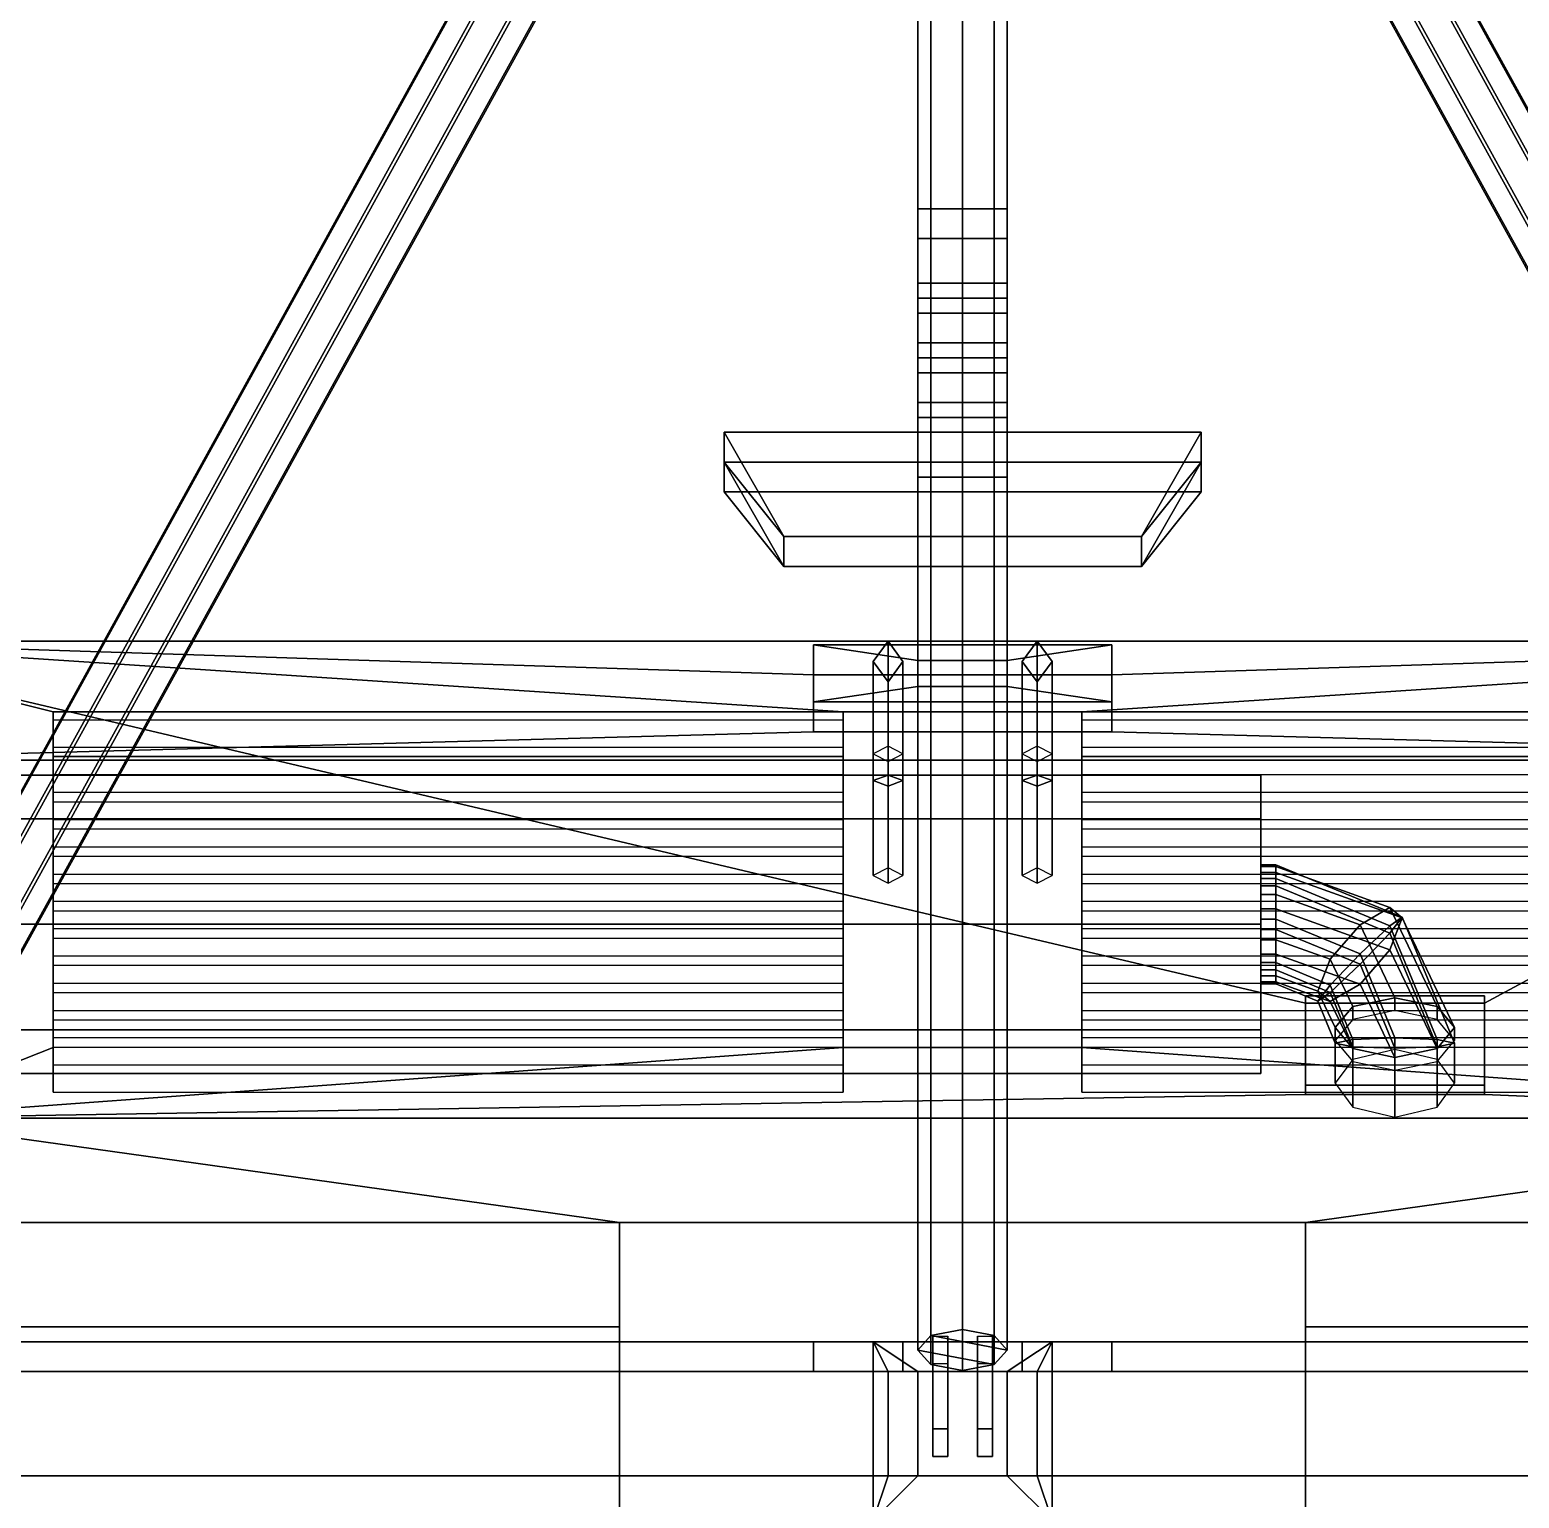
# Model space of a CAD drawing. Header units: millimetres. Extents: x -1.5 to 1.5, y -4.1 to 6.9.
# Drawn here: x -0.626 to 0.373, y 1.485 to 2.47 of the extents above; entities that cross this region are included whole.
import ezdxf

# ---------------------------------------------------------------- set-up
doc = ezdxf.new("R2010")
doc.units = ezdxf.units.MM
for name, color, linetype in [('7tp_back_door_1', 7, 'Continuous'), ('7tp_back_door_2', 7, 'Continuous'), ('7tp_hull', 7, 'Continuous'), ('c7p_crane', 3, 'Continuous'), ('c7p_hull', 7, 'Continuous')]:
    doc.layers.add(name, color=color, linetype=linetype)

msp = doc.modelspace()

# ---------------------------------------------------------------- linework, layer by layer
for points in [[(-0.03, 2.33, 0.77), (0.03, 2.33, 0.77), (0.03, 2.35, 0.7), (-0.03, 2.35, 0.7)], [(-0.03, 2.35, 0.7), (0.03, 2.35, 0.7), (0.03, 2.35, 0.67), (-0.03, 2.35, 0.67)], [(-0.03, 2.35, 0.67), (0.03, 2.35, 0.67), (0.03, 2.33, 0.61), (-0.03, 2.33, 0.61)], [(-0.03, 2.3, 0.7), (-0.03, 2.3, 0.75), (-0.03, 2.33, 0.77), (-0.03, 2.35, 0.7)], [(-0.03, 2.33, 0.61), (-0.03, 2.3, 0.7), (-0.03, 2.35, 0.7), (-0.03, 2.35, 0.67)], [(0.03, 2.3, 0.75), (0.03, 2.3, 0.7), (0.03, 2.35, 0.7), (0.03, 2.33, 0.77)], [(0.03, 2.3, 0.7), (0.03, 2.33, 0.61), (0.03, 2.35, 0.67), (0.03, 2.35, 0.7)], [(-0.03, 2.3, 0.75), (0.03, 2.3, 0.75), (0.03, 2.33, 0.77), (-0.03, 2.33, 0.77)], [(-0.03, 2.33, 0.61), (0.03, 2.33, 0.61), (0.03, 2.29, 0.59), (-0.03, 2.29, 0.59)], [(-0.03, 2.29, 0.59), (-0.03, 2.28, 0.67), (-0.03, 2.3, 0.7), (-0.03, 2.33, 0.61)], [(0.03, 2.28, 0.67), (0.03, 2.29, 0.59), (0.03, 2.33, 0.61), (0.03, 2.3, 0.7)], [(-0.03, 2.28, 0.67), (0.03, 2.28, 0.67), (0.03, 2.3, 0.7), (-0.03, 2.3, 0.7)], [(-0.03, 2.3, 0.7), (0.03, 2.3, 0.7), (0.03, 2.3, 0.75), (-0.03, 2.3, 0.75)], [(-0.03, 2.29, 0.59), (0.03, 2.29, 0.59), (0.03, 2.26, 0.59), (-0.03, 2.26, 0.59)], [(-0.03, 2.26, 0.59), (-0.03, 2.24, 0.67), (-0.03, 2.28, 0.67), (-0.03, 2.29, 0.59)], [(0.03, 2.24, 0.67), (0.03, 2.26, 0.59), (0.03, 2.29, 0.59), (0.03, 2.28, 0.67)], [(-0.03, 2.24, 0.67), (0.03, 2.24, 0.67), (0.03, 2.28, 0.67), (-0.03, 2.28, 0.67)], [(-0.03, 2.26, 0.59), (0.03, 2.26, 0.59), (0.03, 2.18, 0.64), (-0.03, 2.18, 0.64)], [(-0.03, 2.18, 0.64), (-0.03, 2.21, 0.7), (-0.03, 2.24, 0.67), (-0.03, 2.26, 0.59)], [(0.03, 2.21, 0.7), (0.03, 2.18, 0.64), (0.03, 2.26, 0.59), (0.03, 2.24, 0.67)], [(-0.03, 2.22, 0.79), (0.03, 2.22, 0.79), (0.03, 2.25, 0.79), (-0.03, 2.25, 0.79)], [(-0.03, 2.25, 0.79), (0.03, 2.25, 0.79), (0.03, 2.25, 0.77), (-0.03, 2.25, 0.77)], [(-0.03, 2.25, 0.77), (0.03, 2.25, 0.77), (0.03, 2.21, 0.72), (-0.03, 2.21, 0.72)], [(-0.03, 2.17, 0.74), (-0.03, 2.22, 0.79), (-0.03, 2.25, 0.79), (-0.03, 2.25, 0.77)], [(-0.03, 2.17, 0.74), (-0.03, 2.17, 0.74), (-0.03, 2.25, 0.77), (-0.03, 2.21, 0.72)], [(0.03, 2.22, 0.79), (0.03, 2.17, 0.74), (0.03, 2.25, 0.77), (0.03, 2.25, 0.79)], [(0.03, 2.17, 0.74), (0.03, 2.17, 0.74), (0.03, 2.21, 0.72), (0.03, 2.25, 0.77)], [(-0.03, 2.21, 0.7), (0.03, 2.21, 0.7), (0.03, 2.24, 0.67), (-0.03, 2.24, 0.67)], [(-0.03, 2.17, 0.74), (0.03, 2.17, 0.74), (0.03, 2.22, 0.79), (-0.03, 2.22, 0.79)], [(-0.03, 2.21, 0.72), (0.03, 2.21, 0.72), (0.03, 2.21, 0.7), (-0.03, 2.21, 0.7)], [(-0.03, 2.18, 0.64), (-0.03, 2.17, 0.74), (-0.03, 2.21, 0.72), (-0.03, 2.21, 0.7)], [(0.03, 2.17, 0.74), (0.03, 2.18, 0.64), (0.03, 2.21, 0.7), (0.03, 2.21, 0.72)], [(-0.03, 2.18, 0.64), (0.03, 2.18, 0.64), (0.03, 2.02957, 0.64), (-0.03, 2.02957, 0.64)], [(-0.03, 2.02957, 0.64), (-0.03, 2.04696, 0.74), (-0.03, 2.17, 0.74), (-0.03, 2.18, 0.64)], [(0.03, 2.04696, 0.74), (0.03, 2.02957, 0.64), (0.03, 2.18, 0.64), (0.03, 2.17, 0.74)], [(-0.03, 2.04696, 0.74), (0.03, 2.04696, 0.74), (0.03, 2.17, 0.74), (-0.03, 2.17, 0.74)], [(-0.8, 1.98, 0.47), (-0.8, 2.06, 0.93), (-0.1, 2.03739, 0.8), (-0.1, 1.99913, 0.58)], [(-0.8, 2.06, 0.93), (0.8, 2.06, 0.93), (0.1, 2.03739, 0.8), (-0.1, 2.03739, 0.8)], [(0.8, 2.06, 0.93), (0.8, 1.98, 0.47), (0.1, 1.99913, 0.58), (0.1, 2.03739, 0.8)], [(0.1, 2.05739, 0.8), (0.03, 2.04696, 0.74), (-0.03, 2.04696, 0.74), (-0.1, 2.05739, 0.8)], [(-0.1, 1.99913, 0.58), (-0.1, 2.03739, 0.8), (-0.1, 2.05739, 0.8), (-0.1, 2.01913, 0.58)], [(-0.1, 2.03739, 0.8), (0.1, 2.03739, 0.8), (0.1, 2.05739, 0.8), (-0.1, 2.05739, 0.8)], [(-0.1, 2.01913, 0.58), (-0.1, 2.05739, 0.8), (-0.03, 2.04696, 0.74), (-0.03, 2.02957, 0.64)], [(0.1, 2.05739, 0.8), (0.1, 2.01913, 0.58), (0.03, 2.02957, 0.64), (0.03, 2.04696, 0.74)], [(0.1, 2.03739, 0.8), (0.1, 1.99913, 0.58), (0.1, 2.01913, 0.58), (0.1, 2.05739, 0.8)], [(0.1, 2.01913, 0.58), (-0.1, 2.01913, 0.58), (-0.03, 2.02957, 0.64), (0.03, 2.02957, 0.64)], [(0.1, 1.99913, 0.58), (-0.1, 1.99913, 0.58), (-0.1, 2.01913, 0.58), (0.1, 2.01913, 0.58)], [(0.1, 1.99913, 0.58), (0.8, 1.98, 0.47), (-0.8, 1.98, 0.47), (-0.1, 1.99913, 0.58)], [(0.8, 1.98, 0.47), (0.8, 1.46, 0.4), (-0.8, 1.46, 0.4), (-0.8, 1.98, 0.47)]]:
    msp.add_3dface(points)
at = {"layer": '7tp_back_door_1'}
for points in [[(0.08, 2.01259, 1.01), (0.8, 2.06, 0.93), (-0.8, 2.06, 0.93), (-0.08, 2.01259, 1.01)], [(-0.61, 1.78741, 1.39), (-0.61, 2.01259, 1.01), (-0.8, 2.06, 0.93), (-0.73, 1.74, 1.47)], [(-0.08, 2.01259, 1.01), (-0.8, 2.06, 0.93), (-0.8, 2.06, 0.93), (-0.61, 2.01259, 1.01)], [(0.61, 2.01259, 1.01), (0.8, 2.06, 0.93), (0.8, 2.06, 0.93), (0.08, 2.01259, 1.01)], [(-0.61, 1.75741, 1.39), (-0.61, 1.98259, 1.01), (-0.61, 2.01259, 1.01), (-0.61, 1.78741, 1.39)], [(-0.08, 1.98259, 1.01), (-0.08, 2.01259, 1.01), (-0.61, 2.01259, 1.01), (-0.61, 1.98259, 1.01)], [(-0.08, 1.78741, 1.39), (-0.08, 2.01259, 1.01), (-0.08, 1.98259, 1.01), (-0.08, 1.75741, 1.39)], [(0.08, 1.78741, 1.39), (0.08, 2.01259, 1.01), (-0.08, 2.01259, 1.01), (-0.08, 1.78741, 1.39)], [(0.61, 1.98259, 1.01), (0.61, 2.01259, 1.01), (0.08, 2.01259, 1.01), (0.08, 1.98259, 1.01)], [(0.08, 1.75741, 1.39), (0.08, 1.98259, 1.01), (0.08, 2.01259, 1.01), (0.08, 1.78741, 1.39)], [(-0.08, 1.95855, 1.05057), (-0.08, 2.00684, 1.01971), (-0.61, 2.00684, 1.01971), (-0.61, 1.95855, 1.05057)], [(0.61, 1.95855, 1.05057), (0.61, 2.00684, 1.01971), (0.08, 2.00684, 1.01971), (0.08, 1.95855, 1.05057)], [(-0.08, 1.94026, 1.08143), (-0.08, 1.98855, 1.05057), (-0.61, 1.98855, 1.05057), (-0.61, 1.94026, 1.08143)], [(0.61, 1.94026, 1.08143), (0.61, 1.98855, 1.05057), (0.08, 1.98855, 1.05057), (0.08, 1.94026, 1.08143)], [(-0.08, 1.75741, 1.39), (-0.08, 1.98259, 1.01), (-0.61, 1.98259, 1.01), (-0.61, 1.75741, 1.39)], [(0.61, 1.75741, 1.39), (0.61, 1.98259, 1.01), (0.08, 1.98259, 1.01), (0.08, 1.75741, 1.39)], [(-0.08, 1.92198, 1.11229), (-0.08, 1.97026, 1.08143), (-0.61, 1.97026, 1.08143), (-0.61, 1.92198, 1.11229)], [(0.61, 1.92198, 1.11229), (0.61, 1.97026, 1.08143), (0.08, 1.97026, 1.08143), (0.08, 1.92198, 1.11229)], [(0.2, 1.89571, 1.47064), (0.2, 1.90985, 1.44349), (0.2, 1.97, 1.44), (0.2, 1.94071, 1.51071)], [(0.2, 1.90985, 1.44349), (0.2, 1.90064, 1.41429), (0.2, 1.94071, 1.36929), (0.2, 1.97, 1.44)], [(-0.08, 1.90369, 1.14314), (-0.08, 1.95198, 1.11229), (-0.61, 1.95198, 1.11229), (-0.61, 1.90369, 1.14314)], [(0.61, 1.90369, 1.14314), (0.61, 1.95198, 1.11229), (0.08, 1.95198, 1.11229), (0.08, 1.90369, 1.14314)], [(0.2, 1.86651, 1.47985), (0.2, 1.89571, 1.47064), (0.2, 1.94071, 1.51071), (0.2, 1.87, 1.54)], [(0.2, 1.90064, 1.41429), (0.2, 1.87349, 1.40015), (0.2, 1.87, 1.34), (0.2, 1.94071, 1.36929)], [(-0.08, 1.88541, 1.174), (-0.08, 1.93369, 1.14314), (-0.61, 1.93369, 1.14314), (-0.61, 1.88541, 1.174)], [(0.61, 1.88541, 1.174), (0.61, 1.93369, 1.14314), (0.08, 1.93369, 1.14314), (0.08, 1.88541, 1.174)], [(-0.08, 1.86712, 1.20486), (-0.08, 1.91541, 1.174), (-0.61, 1.91541, 1.174), (-0.61, 1.86712, 1.20486)], [(0.61, 1.86712, 1.20486), (0.61, 1.91541, 1.174), (0.08, 1.91541, 1.174), (0.08, 1.86712, 1.20486)], [(0.21, 1.89571, 1.47064), (0.21, 1.90985, 1.44349), (0.2, 1.90985, 1.44349), (0.2, 1.89571, 1.47064)], [(0.21, 1.90985, 1.44349), (0.21, 1.90064, 1.41429), (0.2, 1.90064, 1.41429), (0.2, 1.90985, 1.44349)], [(0.21, 1.90985, 1.44349), (0.21, 1.89571, 1.47064), (0.28657, 1.86412, 1.46788), (0.29485, 1.87483, 1.44042)], [(0.21, 1.90064, 1.41429), (0.21, 1.90985, 1.44349), (0.29485, 1.87483, 1.44042), (0.28657, 1.86905, 1.41152)], [(0.21, 1.90064, 1.41429), (0.21, 1.87349, 1.40015), (0.2, 1.87349, 1.40015), (0.2, 1.90064, 1.41429)], [(0.21, 1.87349, 1.40015), (0.21, 1.90064, 1.41429), (0.28657, 1.86905, 1.41152), (0.26657, 1.85014, 1.39811)], [(-0.08, 1.84884, 1.23571), (-0.08, 1.89712, 1.20486), (-0.61, 1.89712, 1.20486), (-0.61, 1.84884, 1.23571)], [(0.61, 1.84884, 1.23571), (0.61, 1.89712, 1.20486), (0.08, 1.89712, 1.20486), (0.08, 1.84884, 1.23571)], [(0.21, 1.86651, 1.47985), (0.21, 1.89571, 1.47064), (0.2, 1.89571, 1.47064), (0.2, 1.86651, 1.47985)], [(0.21, 1.89571, 1.47064), (0.21, 1.86651, 1.47985), (0.26657, 1.84317, 1.47781), (0.28657, 1.86412, 1.46788)], [(-0.08, 1.83055, 1.26657), (-0.08, 1.87884, 1.23571), (-0.61, 1.87884, 1.23571), (-0.61, 1.83055, 1.26657)], [(0.61, 1.83055, 1.26657), (0.61, 1.87884, 1.23571), (0.08, 1.87884, 1.23571), (0.08, 1.83055, 1.26657)], [(0.21, 1.87349, 1.40015), (0.21, 1.84429, 1.40936), (0.2, 1.84429, 1.40936), (0.2, 1.87349, 1.40015)], [(0.2, 1.87349, 1.40015), (0.2, 1.84429, 1.40936), (0.2, 1.79929, 1.36929), (0.2, 1.87, 1.34)], [(0.2, 1.83936, 1.46571), (0.2, 1.86651, 1.47985), (0.2, 1.87, 1.54), (0.2, 1.79929, 1.51071)], [(0.21, 1.84429, 1.40936), (0.21, 1.87349, 1.40015), (0.26657, 1.85014, 1.39811), (0.24657, 1.8292, 1.40804)], [(0.26657, 1.85014, 1.39811), (0.28657, 1.86905, 1.41152), (0.31828, 1.79277, 1.40485), (0.29, 1.79379, 1.39318)], [(0.29485, 1.87483, 1.44042), (0.28657, 1.86412, 1.46788), (0.31828, 1.78784, 1.4612), (0.33, 1.7903, 1.43303)], [(0.28657, 1.86905, 1.41152), (0.29485, 1.87483, 1.44042), (0.33, 1.7903, 1.43303), (0.31828, 1.79277, 1.40485)], [(-0.08, 1.81226, 1.29743), (-0.08, 1.86055, 1.26657), (-0.61, 1.86055, 1.26657), (-0.61, 1.81226, 1.29743)], [(0.61, 1.81226, 1.29743), (0.61, 1.86055, 1.26657), (0.08, 1.86055, 1.26657), (0.08, 1.81226, 1.29743)], [(0.21, 1.83936, 1.46571), (0.21, 1.86651, 1.47985), (0.2, 1.86651, 1.47985), (0.2, 1.83936, 1.46571)], [(0.21, 1.86651, 1.47985), (0.21, 1.83936, 1.46571), (0.24657, 1.82427, 1.46439), (0.26657, 1.84317, 1.47781)], [(0.28657, 1.86412, 1.46788), (0.26657, 1.84317, 1.47781), (0.29, 1.78682, 1.47288), (0.31828, 1.78784, 1.4612)], [(0.24657, 1.8292, 1.40804), (0.26657, 1.85014, 1.39811), (0.29, 1.79379, 1.39318), (0.26172, 1.79277, 1.40485)], [(-0.08, 1.79398, 1.32829), (-0.08, 1.84226, 1.29743), (-0.61, 1.84226, 1.29743), (-0.61, 1.79398, 1.32829)], [(0.61, 1.79398, 1.32829), (0.61, 1.84226, 1.29743), (0.08, 1.84226, 1.29743), (0.08, 1.79398, 1.32829)], [(0.21, 1.84429, 1.40936), (0.21, 1.83015, 1.43651), (0.2, 1.83015, 1.43651), (0.2, 1.84429, 1.40936)], [(0.2, 1.84429, 1.40936), (0.2, 1.83015, 1.43651), (0.2, 1.77, 1.44), (0.2, 1.79929, 1.36929)], [(0.21, 1.83015, 1.43651), (0.21, 1.83936, 1.46571), (0.2, 1.83936, 1.46571), (0.2, 1.83015, 1.43651)], [(0.2, 1.83015, 1.43651), (0.2, 1.83936, 1.46571), (0.2, 1.79929, 1.51071), (0.2, 1.77, 1.44)], [(0.21, 1.83015, 1.43651), (0.21, 1.84429, 1.40936), (0.24657, 1.8292, 1.40804), (0.23828, 1.81848, 1.43549)], [(0.21, 1.83936, 1.46571), (0.21, 1.83015, 1.43651), (0.23828, 1.81848, 1.43549), (0.24657, 1.82427, 1.46439)], [(0.26657, 1.84317, 1.47781), (0.24657, 1.82427, 1.46439), (0.26172, 1.78784, 1.4612), (0.29, 1.78682, 1.47288)], [(0.23828, 1.81848, 1.43549), (0.24657, 1.8292, 1.40804), (0.26172, 1.79277, 1.40485), (0.25, 1.7903, 1.43303)], [(-0.08, 1.77569, 1.35914), (-0.08, 1.82398, 1.32829), (-0.61, 1.82398, 1.32829), (-0.61, 1.77569, 1.35914)], [(0.61, 1.77569, 1.35914), (0.61, 1.82398, 1.32829), (0.08, 1.82398, 1.32829), (0.08, 1.77569, 1.35914)], [(0.24657, 1.82427, 1.46439), (0.23828, 1.81848, 1.43549), (0.25, 1.7903, 1.43303), (0.26172, 1.78784, 1.4612)], [(-0.08, 1.75741, 1.39), (-0.08, 1.80569, 1.35914), (-0.61, 1.80569, 1.35914), (-0.61, 1.75741, 1.39)], [(0.61, 1.75741, 1.39), (0.61, 1.80569, 1.35914), (0.08, 1.80569, 1.35914), (0.08, 1.75741, 1.39)], [(0.25, 1.7903, 1.43303), (0.26172, 1.79277, 1.40485), (0.26172, 1.7793, 1.40367), (0.25, 1.76331, 1.43067)], [(0.26172, 1.78784, 1.4612), (0.25, 1.7903, 1.43303), (0.25, 1.76331, 1.43067), (0.26172, 1.74731, 1.45766)], [(0.26172, 1.79277, 1.40485), (0.29, 1.79379, 1.39318), (0.29, 1.78593, 1.39249), (0.26172, 1.7793, 1.40367)], [(0.29, 1.79379, 1.39318), (0.31828, 1.79277, 1.40485), (0.31828, 1.7793, 1.40367), (0.29, 1.78593, 1.39249)], [(0.31828, 1.79277, 1.40485), (0.33, 1.7903, 1.43303), (0.33, 1.76331, 1.43067), (0.31828, 1.7793, 1.40367)], [(0.33, 1.7903, 1.43303), (0.31828, 1.78784, 1.4612), (0.31828, 1.74731, 1.45766), (0.33, 1.76331, 1.43067)], [(-0.08, 1.78741, 1.39), (-0.61, 1.78741, 1.39), (-0.73, 1.74, 1.47)], [(0.73, 1.74, 1.47), (0.08, 1.78741, 1.39), (-0.08, 1.78741, 1.39), (-0.73, 1.74, 1.47)], [(0.73, 1.74, 1.47), (0.61, 1.78741, 1.39), (0.08, 1.78741, 1.39), (0.73, 1.74, 1.47)], [(0.29, 1.78682, 1.47288), (0.26172, 1.78784, 1.4612), (0.26172, 1.74731, 1.45766), (0.29, 1.74069, 1.46884)], [(0.31828, 1.78784, 1.4612), (0.29, 1.78682, 1.47288), (0.29, 1.74069, 1.46884), (0.31828, 1.74731, 1.45766)]]:
    msp.add_3dface(points, dxfattribs=at)
at = {"layer": '7tp_back_door_2'}
for points in [[(0.35, 1.81698, 1.3401), (0.8, 2.06, 0.93), (-0.8, 2.06, 0.93), (0.23, 1.81698, 1.3401)], [(0.23, 1.81698, 1.3401), (-0.8, 2.06, 0.93), (-0.73, 1.74, 1.47), (0.23, 1.7558, 1.44335)], [(0.8, 2.06, 0.93), (0.35, 1.81698, 1.3401), (0.35, 1.7558, 1.44335), (0.73, 1.74, 1.47)], [(0.2, 1.90464, 1.46), (0.2, 1.90864, 1.42965), (0.2, 1.97, 1.44), (0.2, 1.94071, 1.51071)], [(0.2, 1.90864, 1.42965), (0.2, 1.89, 1.40536), (0.2, 1.94071, 1.36929), (0.2, 1.97, 1.44)], [(0.2, 1.88035, 1.47864), (0.2, 1.90464, 1.46), (0.2, 1.94071, 1.51071), (0.2, 1.87, 1.54)], [(0.2, 1.89, 1.40536), (0.2, 1.85965, 1.40136), (0.2, 1.87, 1.34), (0.2, 1.94071, 1.36929)], [(0.21, 1.90464, 1.46), (0.21, 1.90864, 1.42965), (0.2, 1.90864, 1.42965), (0.2, 1.90464, 1.46)], [(0.21, 1.90864, 1.42965), (0.21, 1.89, 1.40536), (0.2, 1.89, 1.40536), (0.2, 1.90864, 1.42965)], [(0.21, 1.89, 1.40536), (0.21, 1.90864, 1.42965), (0.28657, 1.88117, 1.41379), (0.26657, 1.86971, 1.39364)], [(0.21, 1.90864, 1.42965), (0.21, 1.90464, 1.46), (0.29485, 1.8742, 1.44243), (0.28657, 1.88117, 1.41379)], [(0.21, 1.88035, 1.47864), (0.21, 1.90464, 1.46), (0.2, 1.90464, 1.46), (0.2, 1.88035, 1.47864)], [(0.21, 1.90464, 1.46), (0.21, 1.88035, 1.47864), (0.28657, 1.85289, 1.46278), (0.29485, 1.8742, 1.44243)], [(0.21, 1.89, 1.40536), (0.21, 1.85965, 1.40136), (0.2, 1.85965, 1.40136), (0.2, 1.89, 1.40536)], [(0.21, 1.85965, 1.40136), (0.21, 1.89, 1.40536), (0.26657, 1.86971, 1.39364), (0.24657, 1.84653, 1.39379)], [(0.21, 1.85, 1.47464), (0.21, 1.88035, 1.47864), (0.2, 1.88035, 1.47864), (0.2, 1.85, 1.47464)], [(0.2, 1.85, 1.47464), (0.2, 1.88035, 1.47864), (0.2, 1.87, 1.54), (0.2, 1.79929, 1.51071)], [(0.21, 1.88035, 1.47864), (0.21, 1.85, 1.47464), (0.26657, 1.82971, 1.46293), (0.28657, 1.85289, 1.46278)], [(0.26657, 1.86971, 1.39364), (0.28657, 1.88117, 1.41379), (0.31828, 1.81486, 1.37551), (0.29, 1.82072, 1.36536)], [(0.28657, 1.88117, 1.41379), (0.29485, 1.8742, 1.44243), (0.33, 1.80072, 1.4), (0.31828, 1.81486, 1.37551)], [(0.2, 1.85965, 1.40136), (0.2, 1.83536, 1.42), (0.2, 1.79929, 1.36929), (0.2, 1.87, 1.34)], [(0.24657, 1.84653, 1.39379), (0.26657, 1.86971, 1.39364), (0.29, 1.82072, 1.36536), (0.26172, 1.81486, 1.37551)], [(0.29485, 1.8742, 1.44243), (0.28657, 1.85289, 1.46278), (0.31828, 1.78658, 1.42449), (0.33, 1.80072, 1.4)], [(0.21, 1.85965, 1.40136), (0.21, 1.83536, 1.42), (0.2, 1.83536, 1.42), (0.2, 1.85965, 1.40136)], [(0.21, 1.83536, 1.42), (0.21, 1.85965, 1.40136), (0.24657, 1.84653, 1.39379), (0.23828, 1.82521, 1.41414)], [(0.21, 1.83136, 1.45035), (0.21, 1.85, 1.47464), (0.2, 1.85, 1.47464), (0.2, 1.83136, 1.45035)], [(0.2, 1.83136, 1.45035), (0.2, 1.85, 1.47464), (0.2, 1.79929, 1.51071), (0.2, 1.77, 1.44)], [(0.21, 1.85, 1.47464), (0.21, 1.83136, 1.45035), (0.24657, 1.81825, 1.44278), (0.26657, 1.82971, 1.46293)], [(0.28657, 1.85289, 1.46278), (0.26657, 1.82971, 1.46293), (0.29, 1.78072, 1.43464), (0.31828, 1.78658, 1.42449)], [(0.23828, 1.82521, 1.41414), (0.24657, 1.84653, 1.39379), (0.26172, 1.81486, 1.37551), (0.25, 1.80072, 1.4)], [(0.21, 1.83536, 1.42), (0.21, 1.83136, 1.45035), (0.2, 1.83136, 1.45035), (0.2, 1.83536, 1.42)], [(0.2, 1.83536, 1.42), (0.2, 1.83136, 1.45035), (0.2, 1.77, 1.44), (0.2, 1.79929, 1.36929)], [(0.21, 1.83136, 1.45035), (0.21, 1.83536, 1.42), (0.23828, 1.82521, 1.41414), (0.24657, 1.81825, 1.44278)], [(0.26657, 1.82971, 1.46293), (0.24657, 1.81825, 1.44278), (0.26172, 1.78658, 1.42449), (0.29, 1.78072, 1.43464)], [(0.35, 1.82206, 1.34304), (0.23, 1.82206, 1.34304), (0.23, 1.76206, 1.44696), (0.35, 1.76206, 1.44696)], [(0.35, 1.81698, 1.3401), (0.23, 1.81698, 1.3401), (0.23, 1.82206, 1.34304), (0.35, 1.82206, 1.34304)], [(0.23, 1.82206, 1.34304), (0.23, 1.81698, 1.3401), (0.23, 1.7558, 1.44335), (0.23, 1.76206, 1.44696)], [(0.24657, 1.81825, 1.44278), (0.23828, 1.82521, 1.41414), (0.25, 1.80072, 1.4), (0.26172, 1.78658, 1.42449)], [(0.26172, 1.81486, 1.37551), (0.29, 1.82072, 1.36536), (0.29, 1.81206, 1.36036), (0.26172, 1.8062, 1.37051)], [(0.29, 1.82072, 1.36536), (0.31828, 1.81486, 1.37551), (0.31828, 1.8062, 1.37051), (0.29, 1.81206, 1.36036)], [(0.35, 1.81698, 1.3401), (0.35, 1.82206, 1.34304), (0.35, 1.76206, 1.44696), (0.35, 1.7558, 1.44335)], [(0.25, 1.80072, 1.4), (0.26172, 1.81486, 1.37551), (0.26172, 1.8062, 1.37051), (0.25, 1.79206, 1.395)], [(0.31828, 1.81486, 1.37551), (0.33, 1.80072, 1.4), (0.33, 1.79206, 1.395), (0.31828, 1.8062, 1.37051)], [(0.26172, 1.78658, 1.42449), (0.25, 1.80072, 1.4), (0.25, 1.79206, 1.395), (0.26172, 1.77792, 1.41949)], [(0.33, 1.80072, 1.4), (0.31828, 1.78658, 1.42449), (0.31828, 1.77792, 1.41949), (0.33, 1.79206, 1.395)], [(0.29, 1.78072, 1.43464), (0.26172, 1.78658, 1.42449), (0.26172, 1.77792, 1.41949), (0.29, 1.77206, 1.42964)], [(0.31828, 1.78658, 1.42449), (0.29, 1.78072, 1.43464), (0.29, 1.77206, 1.42964), (0.31828, 1.77792, 1.41949)], [(0.35, 1.76206, 1.44696), (0.23, 1.76206, 1.44696), (0.23, 1.7558, 1.44335), (0.35, 1.7558, 1.44335)], [(0.35, 1.7558, 1.44335), (0.23, 1.7558, 1.44335), (-0.73, 1.74, 1.47), (0.73, 1.74, 1.47)]]:
    msp.add_3dface(points, dxfattribs=at)
at = {"layer": '7tp_hull'}
for points in [[(-0.05, 1.98936, 1.04921), (-0.06, 1.98426, 1.05782), (-0.06, 2.04634, 1.09366), (-0.05, 2.06, 1.09)], [(-0.05, 2.06, 1.09), (-0.06, 2.04634, 1.09366), (-0.06, 1.96634, 1.23222), (-0.05, 1.97, 1.24588)], [(-0.04, 1.98426, 1.05782), (-0.05, 1.98936, 1.04921), (-0.05, 2.06, 1.09), (-0.04, 2.04634, 1.09366)], [(-0.04, 2.04634, 1.09366), (-0.05, 2.06, 1.09), (-0.05, 1.97, 1.24588), (-0.04, 1.96634, 1.23222)], [(0.05, 1.98936, 1.04921), (0.04, 1.98426, 1.05782), (0.04, 2.04634, 1.09366), (0.05, 2.06, 1.09)], [(0.05, 2.06, 1.09), (0.04, 2.04634, 1.09366), (0.04, 1.96634, 1.23222), (0.05, 1.97, 1.24588)], [(0.06, 1.98426, 1.05782), (0.05, 1.98936, 1.04921), (0.05, 2.06, 1.09), (0.06, 2.04634, 1.09366)], [(0.06, 2.04634, 1.09366), (0.05, 2.06, 1.09), (0.05, 1.97, 1.24588), (0.06, 1.96634, 1.23222)], [(-0.06, 1.98426, 1.05782), (-0.05, 1.97916, 1.06642), (-0.05, 2.03268, 1.09732), (-0.06, 2.04634, 1.09366)], [(-0.06, 2.04634, 1.09366), (-0.05, 2.03268, 1.09732), (-0.05, 1.96268, 1.21856), (-0.06, 1.96634, 1.23222)], [(-0.05, 1.97916, 1.06642), (-0.04, 1.98426, 1.05782), (-0.04, 2.04634, 1.09366), (-0.05, 2.03268, 1.09732)], [(-0.05, 2.03268, 1.09732), (-0.04, 2.04634, 1.09366), (-0.04, 1.96634, 1.23222), (-0.05, 1.96268, 1.21856)], [(0.04, 1.98426, 1.05782), (0.05, 1.97916, 1.06642), (0.05, 2.03268, 1.09732), (0.04, 2.04634, 1.09366)], [(0.04, 2.04634, 1.09366), (0.05, 2.03268, 1.09732), (0.05, 1.96268, 1.21856), (0.04, 1.96634, 1.23222)], [(0.05, 1.97916, 1.06642), (0.06, 1.98426, 1.05782), (0.06, 2.04634, 1.09366), (0.05, 2.03268, 1.09732)], [(0.05, 2.03268, 1.09732), (0.06, 2.04634, 1.09366), (0.06, 1.96634, 1.23222), (0.05, 1.96268, 1.21856)], [(0.2, 1.94071, 1.51071), (0.2, 1.97, 1.44), (-0.76, 1.97, 1.44), (-0.76, 1.94071, 1.51071)], [(0.2, 1.97, 1.44), (0.2, 1.94071, 1.36929), (-0.76, 1.94071, 1.36929), (-0.76, 1.97, 1.44)], [(-0.06, 1.90268, 1.19547), (-0.05, 1.89758, 1.20408), (-0.05, 1.97, 1.24588), (-0.06, 1.96634, 1.23222)], [(-0.05, 1.89758, 1.20408), (-0.04, 1.90268, 1.19547), (-0.04, 1.96634, 1.23222), (-0.05, 1.97, 1.24588)], [(0.04, 1.90268, 1.19547), (0.05, 1.89758, 1.20408), (0.05, 1.97, 1.24588), (0.04, 1.96634, 1.23222)], [(0.05, 1.89758, 1.20408), (0.06, 1.90268, 1.19547), (0.06, 1.96634, 1.23222), (0.05, 1.97, 1.24588)], [(-0.05, 1.90778, 1.18687), (-0.06, 1.90268, 1.19547), (-0.06, 1.96634, 1.23222), (-0.05, 1.96268, 1.21856)], [(-0.04, 1.90268, 1.19547), (-0.05, 1.90778, 1.18687), (-0.05, 1.96268, 1.21856), (-0.04, 1.96634, 1.23222)], [(0.05, 1.90778, 1.18687), (0.04, 1.90268, 1.19547), (0.04, 1.96634, 1.23222), (0.05, 1.96268, 1.21856)], [(0.06, 1.90268, 1.19547), (0.05, 1.90778, 1.18687), (0.05, 1.96268, 1.21856), (0.06, 1.96634, 1.23222)], [(0.2, 1.87, 1.54), (0.2, 1.94071, 1.51071), (-0.76, 1.94071, 1.51071), (-0.76, 1.87, 1.54)], [(0.2, 1.94071, 1.36929), (0.2, 1.87, 1.34), (-0.76, 1.87, 1.34), (-0.76, 1.94071, 1.36929)], [(0.2, 1.79929, 1.51071), (0.2, 1.87, 1.54), (-0.76, 1.87, 1.54), (-0.76, 1.79929, 1.51071)], [(0.2, 1.87, 1.34), (0.2, 1.79929, 1.36929), (-0.76, 1.79929, 1.36929), (-0.76, 1.87, 1.34)], [(0.2, 1.77, 1.44), (0.2, 1.79929, 1.51071), (-0.76, 1.79929, 1.51071), (-0.76, 1.77, 1.44)], [(0.2, 1.79929, 1.36929), (0.2, 1.77, 1.44), (-0.76, 1.77, 1.44), (-0.76, 1.79929, 1.36929)], [(0.23, 1.67, 1.47), (0.73, 1.74, 1.47), (-0.73, 1.74, 1.47), (-0.23, 1.67, 1.47)], [(-0.23, 1.67, 1.47), (-0.73, 1.74, 1.47), (-0.73, 1.74, 1.47), (-0.69, 1.67, 1.47)], [(0.69, 1.67, 1.47), (0.73, 1.74, 1.47), (0.73, 1.74, 1.47), (0.23, 1.67, 1.47)], [(-0.23, 1.6, 1.52), (-0.23, 1.67, 1.47), (-0.69, 1.67, 1.47), (-0.69, 1.6, 1.52)], [(-0.23, 1.5, 1.47), (-0.23, 1.67, 1.47), (-0.23, 1.6, 1.52), (-0.23, 1.57, 1.52)], [(0.23, 1.5, 1.47), (0.23, 1.67, 1.47), (-0.23, 1.67, 1.47), (-0.23, 1.5, 1.47)], [(0.69, 1.6, 1.52), (0.69, 1.67, 1.47), (0.23, 1.67, 1.47), (0.23, 1.6, 1.52)], [(0.23, 1.57, 1.52), (0.23, 1.6, 1.52), (0.23, 1.67, 1.47), (0.23, 1.5, 1.47)], [(-0.23, 1.57, 1.52), (-0.23, 1.6, 1.52), (-0.69, 1.6, 1.52), (-0.69, 1.57, 1.52)], [(0.69, 1.57, 1.52), (0.69, 1.6, 1.52), (0.23, 1.6, 1.52), (0.23, 1.57, 1.52)], [(-0.23, 1.5, 1.47), (-0.23, 1.57, 1.52), (-0.69, 1.57, 1.52), (-0.69, 1.5, 1.47)], [(0.69, 1.5, 1.47), (0.69, 1.57, 1.52), (0.23, 1.57, 1.52), (0.23, 1.5, 1.47)], [(-0.23, 1.15, 1.47), (-0.23, 1.5, 1.47), (-0.69, 1.5, 1.47), (-0.69, 1.15, 1.47)], [(0.23, 1.15, 1.47), (0.23, 1.5, 1.47), (-0.23, 1.5, 1.47), (-0.23, 1.15, 1.47)], [(0.69, 1.15, 1.47), (0.69, 1.5, 1.47), (0.23, 1.5, 1.47), (0.23, 1.15, 1.47)]]:
    msp.add_3dface(points, dxfattribs=at)
at = {"layer": 'c7p_crane'}
for points in [[(-0.06121, 2.99226, 2.20987), (-0.04, 2.99804, 2.20326), (-0.8, 1.61913, 1.02619), (-0.82121, 1.61334, 1.0328)], [(-0.04, 2.99804, 2.20326), (-0.01879, 2.99226, 2.20987), (-0.77879, 1.61334, 1.0328), (-0.8, 1.61913, 1.02619)], [(0.01879, 2.99226, 2.20987), (0.04, 2.99804, 2.20326), (0.8, 1.61913, 1.02619), (0.77879, 1.61334, 1.0328)], [(0.04, 2.99804, 2.20326), (0.06121, 2.99226, 2.20987), (0.82121, 1.61334, 1.0328), (0.8, 1.61913, 1.02619)], [(-0.07, 2.97828, 2.22583), (-0.06121, 2.99226, 2.20987), (-0.82121, 1.61334, 1.0328), (-0.83, 1.59937, 1.04876)], [(-0.01879, 2.99226, 2.20987), (-0.01, 2.97828, 2.22583), (-0.77, 1.59937, 1.04876), (-0.77879, 1.61334, 1.0328)], [(0.01, 2.97828, 2.22583), (0.01879, 2.99226, 2.20987), (0.77879, 1.61334, 1.0328), (0.77, 1.59937, 1.04876)], [(0.06121, 2.99226, 2.20987), (0.07, 2.97828, 2.22583), (0.83, 1.59937, 1.04876), (0.82121, 1.61334, 1.0328)], [(-0.06121, 2.96431, 2.2418), (-0.07, 2.97828, 2.22583), (-0.83, 1.59937, 1.04876), (-0.82121, 1.5854, 1.06472)], [(-0.01, 2.97828, 2.22583), (-0.01879, 2.96431, 2.2418), (-0.77879, 1.5854, 1.06472), (-0.77, 1.59937, 1.04876)], [(0.01879, 2.96431, 2.2418), (0.01, 2.97828, 2.22583), (0.77, 1.59937, 1.04876), (0.77879, 1.5854, 1.06472)], [(0.07, 2.97828, 2.22583), (0.06121, 2.96431, 2.2418), (0.82121, 1.5854, 1.06472), (0.83, 1.59937, 1.04876)], [(-0.04, 2.95852, 2.24841), (-0.06121, 2.96431, 2.2418), (-0.82121, 1.5854, 1.06472), (-0.8, 1.57961, 1.07133)], [(-0.01879, 2.96431, 2.2418), (-0.04, 2.95852, 2.24841), (-0.8, 1.57961, 1.07133), (-0.77879, 1.5854, 1.06472)], [(0.04, 2.95852, 2.24841), (0.01879, 2.96431, 2.2418), (0.77879, 1.5854, 1.06472), (0.8, 1.57961, 1.07133)], [(0.06121, 2.96431, 2.2418), (0.04, 2.95852, 2.24841), (0.8, 1.57961, 1.07133), (0.82121, 1.5854, 1.06472)], [(-0.02121, 2.92588, 2.32448), (0, 2.92992, 2.31668), (0, 1.5982, 1.62638), (-0.02121, 1.59415, 1.63418)], [(0, 2.92992, 2.31668), (0.02121, 2.92588, 2.32448), (0.02121, 1.59415, 1.63418), (0, 1.5982, 1.62638)], [(-0.03, 2.91611, 2.34331), (-0.02121, 2.92588, 2.32448), (-0.02121, 1.59415, 1.63418), (-0.03, 1.58439, 1.65301)], [(0.02121, 2.92588, 2.32448), (0.03, 2.91611, 2.34331), (0.03, 1.58439, 1.65301), (0.02121, 1.59415, 1.63418)], [(-0.02121, 2.90635, 2.36214), (-0.03, 2.91611, 2.34331), (-0.03, 1.58439, 1.65301), (-0.02121, 1.57463, 1.67184)], [(0.03, 2.91611, 2.34331), (0.02121, 2.90635, 2.36214), (0.02121, 1.57463, 1.67184), (0.03, 1.58439, 1.65301)], [(0, 2.90231, 2.36994), (-0.02121, 2.90635, 2.36214), (-0.02121, 1.57463, 1.67184), (0, 1.57058, 1.67964)], [(0.02121, 2.90635, 2.36214), (0, 2.90231, 2.36994), (0, 1.57058, 1.67964), (0.02121, 1.57463, 1.67184)], [(0.03, 1.58439, 1.65301), (0.02121, 1.57463, 1.67184), (-0.03, 1.58439, 1.65301), (-0.02121, 1.59415, 1.63418)], [(0.02121, 1.59415, 1.63418), (0.03, 1.58439, 1.65301), (-0.02121, 1.59415, 1.63418), (0, 1.5982, 1.62638)], [(-0.02, 1.53145, 1.60304), (-0.02, 1.59359, 1.63525), (-0.01, 1.59359, 1.63525), (-0.01, 1.53145, 1.60304)], [(-0.02, 1.51304, 1.63855), (-0.02, 1.57519, 1.67077), (-0.02, 1.59359, 1.63525), (-0.02, 1.53145, 1.60304)], [(-0.01, 1.57519, 1.67077), (-0.01, 1.51304, 1.63855), (-0.01, 1.53145, 1.60304), (-0.01, 1.59359, 1.63525)], [(0.01, 1.59359, 1.63525), (0.01, 1.53145, 1.60304), (0.01, 1.51304, 1.63855), (0.01, 1.57519, 1.67077)], [(0.02, 1.59359, 1.63525), (0.02, 1.53145, 1.60304), (0.01, 1.53145, 1.60304), (0.01, 1.59359, 1.63525)], [(0.02, 1.53145, 1.60304), (0.02, 1.59359, 1.63525), (0.02, 1.57519, 1.67077), (0.02, 1.51304, 1.63855)], [(0.02121, 1.57463, 1.67184), (0, 1.57058, 1.67964), (-0.02121, 1.57463, 1.67184), (-0.03, 1.58439, 1.65301)], [(-0.02, 1.57519, 1.67077), (-0.02, 1.51304, 1.63855), (-0.01, 1.51304, 1.63855), (-0.01, 1.57519, 1.67077)], [(0.02, 1.51304, 1.63855), (0.02, 1.57519, 1.67077), (0.01, 1.57519, 1.67077), (0.01, 1.51304, 1.63855)], [(-0.02, 1.51304, 1.63855), (-0.02, 1.53145, 1.60304), (-0.01, 1.53145, 1.60304), (-0.01, 1.51304, 1.63855)], [(0.02, 1.53145, 1.60304), (0.02, 1.51304, 1.63855), (0.01, 1.51304, 1.63855), (0.01, 1.53145, 1.60304)]]:
    msp.add_3dface(points, dxfattribs=at)
at = {"layer": 'c7p_hull'}
for points in [[(-0.16, 2.2, 0.6), (0.16, 2.2, 0.6), (0.16, 2.18, 0.6), (-0.16, 2.18, 0.6)], [(-0.16, 2.2, 0.61), (0.16, 2.2, 0.61), (0.16, 2.2, 0.6), (-0.16, 2.2, 0.6)], [(-0.12, 2.13, 0.69), (0.12, 2.13, 0.69), (0.16, 2.2, 0.61), (-0.16, 2.2, 0.61)], [(-0.16, 2.18, 0.61), (-0.12, 2.11, 0.69), (-0.12, 2.13, 0.69), (-0.16, 2.2, 0.61)], [(-0.16, 2.18, 0.6), (-0.16, 2.18, 0.61), (-0.16, 2.2, 0.61), (-0.16, 2.2, 0.6)], [(0.12, 2.11, 0.69), (0.16, 2.18, 0.61), (0.16, 2.2, 0.61), (0.12, 2.13, 0.69)], [(0.16, 2.18, 0.61), (0.16, 2.18, 0.6), (0.16, 2.2, 0.6), (0.16, 2.2, 0.61)], [(-0.16, 2.16, 0.83), (0.16, 2.16, 0.83), (0.16, 2.18, 0.83), (-0.16, 2.18, 0.83)], [(-0.16, 2.18, 0.61), (0.16, 2.18, 0.61), (0.12, 2.11, 0.69), (-0.12, 2.11, 0.69)], [(-0.16, 2.18, 0.6), (0.16, 2.18, 0.6), (0.16, 2.18, 0.61), (-0.16, 2.18, 0.61)], [(-0.16, 2.18, 0.82), (0.16, 2.18, 0.82), (0.12, 2.13, 0.75), (-0.12, 2.13, 0.75)], [(-0.16, 2.18, 0.83), (0.16, 2.18, 0.83), (0.16, 2.18, 0.82), (-0.16, 2.18, 0.82)], [(-0.16, 2.16, 0.82), (-0.16, 2.16, 0.83), (-0.16, 2.18, 0.83), (-0.16, 2.18, 0.82)], [(-0.12, 2.11, 0.75), (-0.16, 2.16, 0.82), (-0.16, 2.18, 0.82), (-0.12, 2.13, 0.75)], [(0.16, 2.16, 0.82), (0.12, 2.11, 0.75), (0.12, 2.13, 0.75), (0.16, 2.18, 0.82)], [(0.16, 2.16, 0.83), (0.16, 2.16, 0.82), (0.16, 2.18, 0.82), (0.16, 2.18, 0.83)], [(-0.16, 2.16, 0.82), (0.16, 2.16, 0.82), (0.16, 2.16, 0.83), (-0.16, 2.16, 0.83)], [(-0.12, 2.11, 0.75), (0.12, 2.11, 0.75), (0.16, 2.16, 0.82), (-0.16, 2.16, 0.82)], [(-0.12, 2.13, 0.75), (0.12, 2.13, 0.75), (0.12, 2.13, 0.69), (-0.12, 2.13, 0.69)], [(-0.12, 2.11, 0.69), (-0.12, 2.11, 0.75), (-0.12, 2.13, 0.75), (-0.12, 2.13, 0.69)], [(0.12, 2.11, 0.75), (0.12, 2.11, 0.69), (0.12, 2.13, 0.69), (0.12, 2.13, 0.75)], [(-0.12, 2.11, 0.69), (0.12, 2.11, 0.69), (0.12, 2.11, 0.75), (-0.12, 2.11, 0.75)], [(-0.8, 1.59, 0.97), (0.8, 1.59, 0.97), (0.8, 2.06, 0.93), (-0.8, 2.06, 0.93)], [(-0.04, 1.59, 1.15), (0.04, 1.59, 1.15), (0.8, 1.59, 0.97), (-0.8, 1.59, 0.97)], [(-0.72, 1.59, 1.15), (-0.04, 1.59, 1.15), (-0.8, 1.59, 0.97)], [(-0.77, 0.95, 1.46), (-0.06, 1.47, 1.55595), (-0.06, 1.59, 1.55595), (-0.77, 1.59, 1.46)], [(-0.1, 1.59, 1.52), (-0.72, 1.59, 1.43), (-0.77, 1.59, 1.46), (-0.06, 1.59, 1.55595)], [(-0.72, 1.57, 1.15), (-0.04, 1.57, 1.15), (-0.04, 1.59, 1.15), (-0.72, 1.59, 1.15)], [(-0.1, 1.57, 1.52), (-0.72, 1.57, 1.43), (-0.72, 1.59, 1.43), (-0.1, 1.59, 1.52)], [(-0.04, 1.57, 1.46), (-0.1, 1.57, 1.52), (-0.1, 1.59, 1.52), (-0.04, 1.59, 1.46)], [(0.1, 1.59, 1.52), (0.04, 1.59, 1.46), (-0.04, 1.59, 1.46), (-0.1, 1.59, 1.52)], [(0.06, 1.59, 1.55595), (0.1, 1.59, 1.52), (-0.1, 1.59, 1.52), (-0.06, 1.59, 1.55595)], [(0.06, 1.59, 1.58), (0.06, 1.59, 1.55595), (-0.06, 1.59, 1.55595), (-0.06, 1.59, 1.58)], [(0.03, 1.57, 1.58), (0.06, 1.59, 1.58), (-0.06, 1.59, 1.58), (-0.03, 1.57, 1.58)], [(-0.06, 1.59, 1.58), (-0.06, 1.59, 1.55595), (-0.06, 1.47, 1.55595), (-0.06, 1.47, 1.58)], [(-0.05, 1.57, 1.58), (-0.06, 1.59, 1.58), (-0.06, 1.47, 1.58), (-0.05, 1.5, 1.58)], [(-0.05, 1.57, 1.58), (-0.03, 1.57, 1.58), (-0.06, 1.59, 1.58), (-0.05, 1.57, 1.58)], [(-0.04, 1.57, 1.15), (-0.04, 1.57, 1.46), (-0.04, 1.59, 1.46), (-0.04, 1.59, 1.15)], [(0.04, 1.59, 1.46), (0.04, 1.59, 1.15), (-0.04, 1.59, 1.15), (-0.04, 1.59, 1.46)], [(0.05, 1.57, 1.58), (0.06, 1.59, 1.58), (0.06, 1.59, 1.58), (0.03, 1.57, 1.58)], [(0.04, 1.57, 1.15), (0.72, 1.57, 1.15), (0.72, 1.59, 1.15), (0.04, 1.59, 1.15)], [(0.1, 1.57, 1.52), (0.04, 1.57, 1.46), (0.04, 1.59, 1.46), (0.1, 1.59, 1.52)], [(0.04, 1.57, 1.46), (0.04, 1.57, 1.15), (0.04, 1.59, 1.15), (0.04, 1.59, 1.46)], [(0.04, 1.59, 1.15), (0.72, 1.59, 1.15), (0.8, 1.59, 0.97)], [(0.05, 1.5, 1.58), (0.06, 1.47, 1.58), (0.06, 1.59, 1.58), (0.05, 1.57, 1.58)], [(0.77, 1.59, 1.46), (0.06, 1.59, 1.55595), (0.06, 1.47, 1.55595), (0.77, 0.95, 1.46)], [(0.72, 1.59, 1.43), (0.1, 1.59, 1.52), (0.06, 1.59, 1.55595), (0.77, 1.59, 1.46)], [(0.06, 1.47, 1.55595), (0.06, 1.59, 1.55595), (0.06, 1.59, 1.58), (0.06, 1.47, 1.58)], [(0.72, 1.57, 1.43), (0.1, 1.57, 1.52), (0.1, 1.59, 1.52), (0.72, 1.59, 1.43)], [(-0.72, 1.57, 1.43), (-0.04, 1.57, 1.46), (-0.04, 1.57, 1.15), (-0.72, 1.57, 1.15)], [(-0.72, 1.57, 1.43), (-0.1, 1.57, 1.52), (-0.04, 1.57, 1.46), (-0.72, 1.57, 1.43)], [(-0.05, 1.57, 1.66), (-0.05, 1.57, 1.58), (-0.05, 1.5, 1.58), (-0.05, 1.5, 1.66)], [(-0.03, 1.57, 1.66), (-0.03, 1.57, 1.58), (-0.05, 1.57, 1.58), (-0.05, 1.57, 1.66)], [(-0.03, 1.5, 1.66), (-0.03, 1.57, 1.66), (-0.05, 1.57, 1.66), (-0.05, 1.5, 1.66)], [(-0.03, 1.5, 1.66), (-0.03, 1.5, 1.58), (-0.03, 1.57, 1.58), (-0.03, 1.57, 1.66)], [(0.03, 1.57, 1.58), (-0.03, 1.57, 1.58), (-0.03, 1.5, 1.58), (0.03, 1.5, 1.58)], [(0.05, 1.5, 1.66), (0.05, 1.57, 1.66), (0.03, 1.57, 1.66), (0.03, 1.5, 1.66)], [(0.05, 1.57, 1.66), (0.05, 1.57, 1.58), (0.03, 1.57, 1.58), (0.03, 1.57, 1.66)], [(0.03, 1.57, 1.66), (0.03, 1.57, 1.58), (0.03, 1.5, 1.58), (0.03, 1.5, 1.66)], [(0.72, 1.57, 1.43), (0.72, 1.57, 1.15), (0.04, 1.57, 1.15), (0.04, 1.57, 1.46)], [(0.1, 1.57, 1.52), (0.72, 1.57, 1.43), (0.04, 1.57, 1.46), (0.1, 1.57, 1.52)], [(0.05, 1.5, 1.66), (0.05, 1.5, 1.58), (0.05, 1.57, 1.58), (0.05, 1.57, 1.66)], [(-0.05, 1.5, 1.58), (-0.06, 1.47, 1.58), (-0.03, 1.5, 1.58)], [(0.03, 1.5, 1.58), (0.06, 1.47, 1.58), (-0.06, 1.47, 1.58), (-0.03, 1.5, 1.58)], [(-0.05, 1.5, 1.66), (-0.05, 1.5, 1.58), (-0.03, 1.5, 1.58), (-0.03, 1.5, 1.66)], [(0.03, 1.5, 1.66), (0.03, 1.5, 1.58), (0.05, 1.5, 1.58), (0.05, 1.5, 1.66)], [(0.03, 1.5, 1.58), (0.06, 1.47, 1.58), (0.06, 1.47, 1.58), (0.05, 1.5, 1.58)]]:
    msp.add_3dface(points, dxfattribs=at)

doc.saveas('drawing.dxf')
